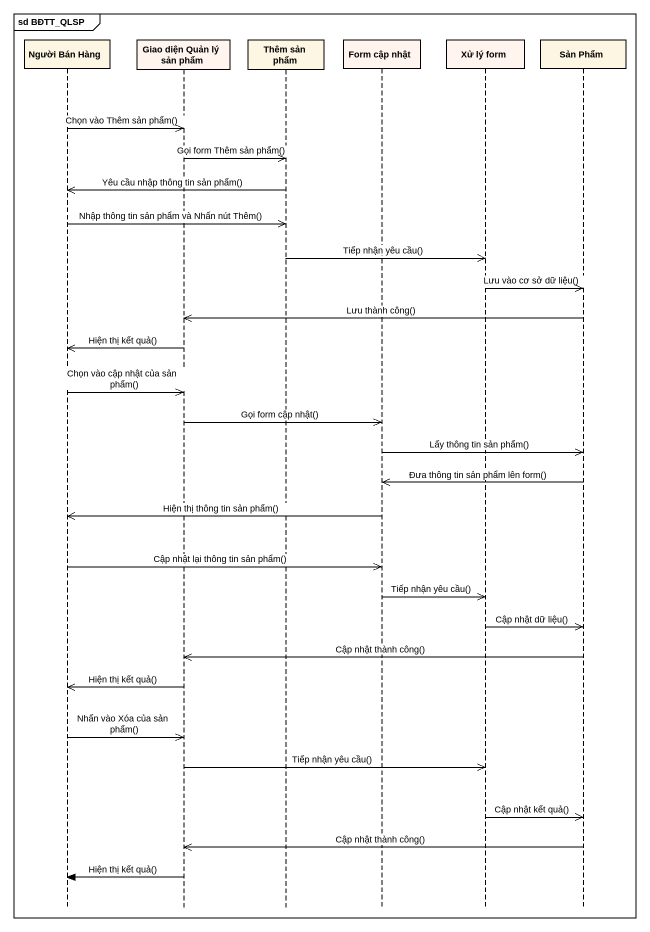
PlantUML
@startuml
mainframe sd BĐTT_QLSP
hide footbox
participant "Người Bán Hàng" as Người_Bán_Hàng
participant "Giao diện Quản lý sản phẩm" as Giao_diện_Quản_lý_sản_phẩm #FFF5EE
participant "Thêm sản phẩm" as Thêm_sản_phẩm
participant "Form cập nhật" as Form_cập_nhật #FFF5EE
participant "Xử lý form" as Xử_lý_form #FFF5EE
participant "Sản Phẩm" as Sản_Phẩm

Người_Bán_Hàng ->> Giao_diện_Quản_lý_sản_phẩm : Chọn vào Thêm sản phẩm()
Giao_diện_Quản_lý_sản_phẩm ->> Thêm_sản_phẩm : Gọi form Thêm sản phẩm()
Thêm_sản_phẩm ->> Người_Bán_Hàng : Yêu cầu nhập thông tin sản phẩm()
Người_Bán_Hàng ->> Thêm_sản_phẩm : Nhập thông tin sản phẩm và Nhấn nút Thêm()
Thêm_sản_phẩm ->> Xử_lý_form : Tiếp nhận yêu cầu()
Xử_lý_form ->> Sản_Phẩm : Lưu vào cơ sở dữ liệu()
Sản_Phẩm ->> Giao_diện_Quản_lý_sản_phẩm : Lưu thành công()
Giao_diện_Quản_lý_sản_phẩm ->> Người_Bán_Hàng : Hiện thị kết quả()
Người_Bán_Hàng ->> Giao_diện_Quản_lý_sản_phẩm : Chọn vào cập nhật của sản phẩm()
Giao_diện_Quản_lý_sản_phẩm ->> Form_cập_nhật : Gọi form cập nhật()
Form_cập_nhật ->> Sản_Phẩm : Lấy thông tin sản phẩm()
Sản_Phẩm ->> Form_cập_nhật : Đưa thông tin sản phẩm lên form()
Form_cập_nhật ->> Người_Bán_Hàng : Hiện thị thông tin sản phẩm()
Người_Bán_Hàng ->> Form_cập_nhật : Cập nhật lại thông tin sản phẩm()
Form_cập_nhật ->> Xử_lý_form : Tiếp nhận yêu cầu()
Xử_lý_form ->> Sản_Phẩm : Cập nhật dữ liệu()
Sản_Phẩm ->> Giao_diện_Quản_lý_sản_phẩm : Cập nhật thành công()
Giao_diện_Quản_lý_sản_phẩm ->> Người_Bán_Hàng : Hiện thị kết quả()
Người_Bán_Hàng ->> Giao_diện_Quản_lý_sản_phẩm : Nhấn vào Xóa của sản phẩm()
Giao_diện_Quản_lý_sản_phẩm ->> Xử_lý_form : Tiếp nhận yêu cầu()
Xử_lý_form ->> Sản_Phẩm : Cập nhật kết quả()
Sản_Phẩm ->> Giao_diện_Quản_lý_sản_phẩm : Cập nhật thành công()
Giao_diện_Quản_lý_sản_phẩm -> Người_Bán_Hàng : Hiện thị kết quả()
@enduml
